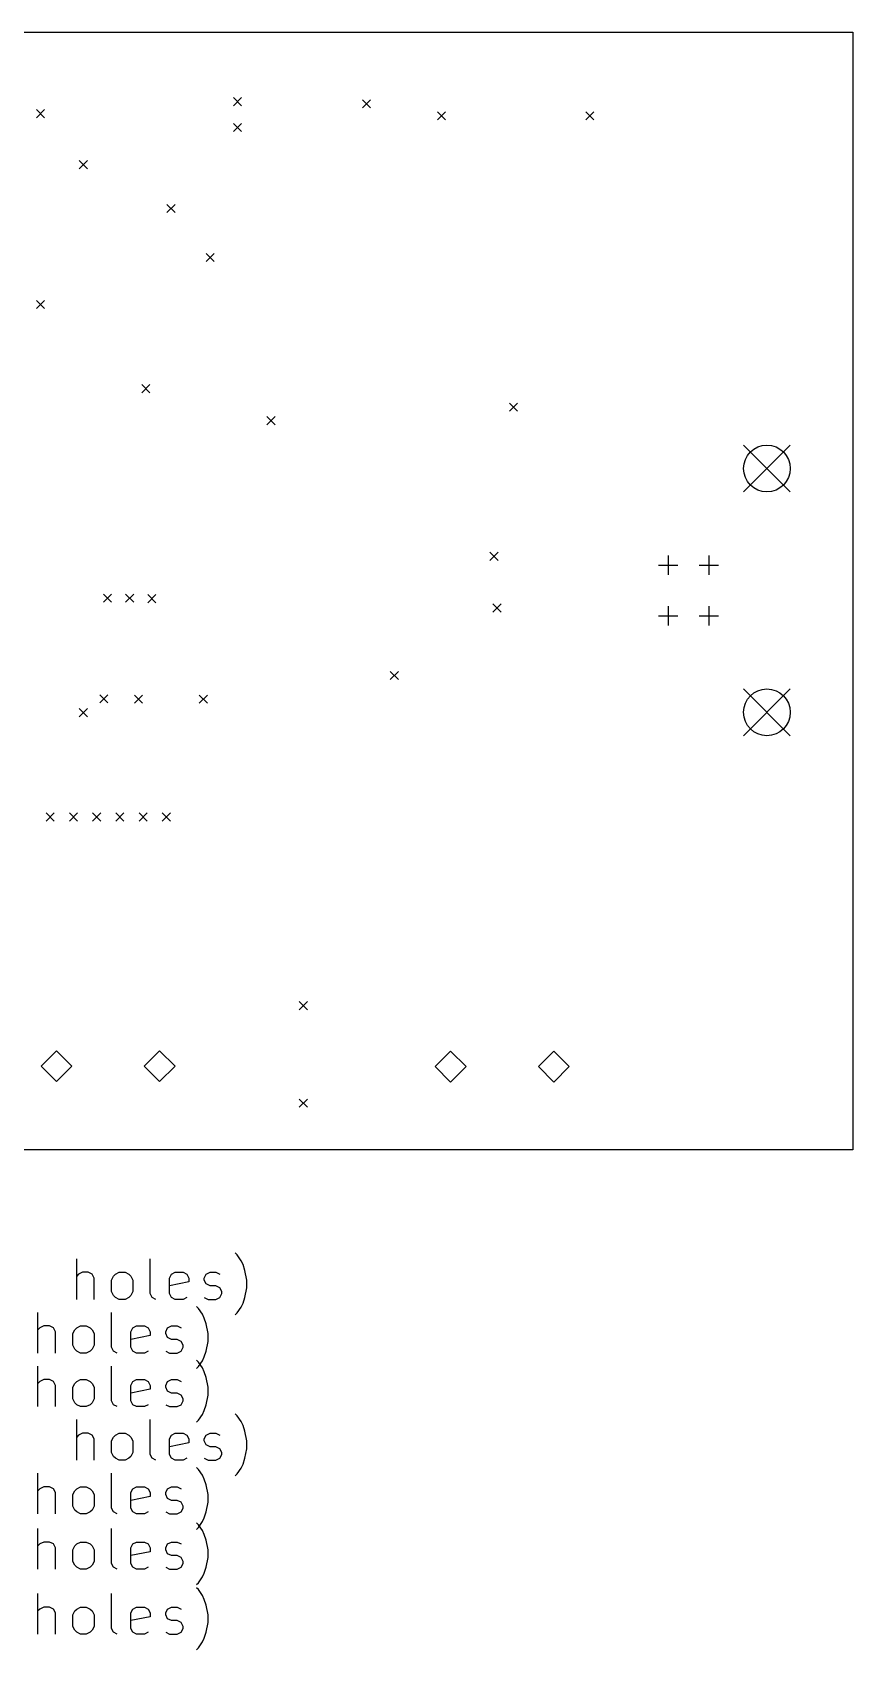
# Model space of a CAD drawing. Extents: x 4.24 to 7.47, y -5.89 to -2.76.
# Drawn here: x 5.88 to 7.47, y -5.894 to -2.76 of the extents above; entities that cross this region are included whole.
import ezdxf

# ---------------------------------------------------------------- set-up
doc = ezdxf.new("R2010")
doc.units = 0
doc.header["$MEASUREMENT"] = 0
doc.layers.add('BLACK', color=7, linetype='CONTINUOUS')

msp = doc.modelspace()

# ---------------------------------------------------------------- linework, layer by layer
at = {"layer": 'BLACK', "linetype": 'CONTINUOUS'}
for p, q in [((4.3207, -2.7595), (7.4703, -2.7595)), ((7.4703, -2.7595), (7.4703, -4.9249)), ((5.8882, -2.9091), (5.9039, -2.9249)), ((5.9039, -2.9091), (5.8882, -2.9249)), ((6.2701, -2.8861), (6.2859, -2.9019)), ((6.2859, -2.8861), (6.2701, -2.9019)), ((6.5201, -2.8901), (6.5359, -2.9059)), ((6.5359, -2.8901), (6.5201, -2.9059)), ((6.6654, -2.9134), (6.6811, -2.9291)), ((6.6811, -2.9134), (6.6654, -2.9291)), ((6.9528, -2.9134), (6.9685, -2.9291)), ((6.9685, -2.9134), (6.9528, -2.9291)), ((6.2701, -2.9361), (6.2859, -2.9519)), ((6.2859, -2.9361), (6.2701, -2.9519)), ((5.9711, -3.0081), (5.9869, -3.0239)), ((5.9869, -3.0081), (5.9711, -3.0239)), ((6.1411, -3.0931), (6.1569, -3.1089)), ((6.1569, -3.0931), (6.1411, -3.1089)), ((6.2171, -3.1881), (6.2329, -3.2039)), ((6.2329, -3.1881), (6.2171, -3.2039)), ((5.8881, -3.2791), (5.9039, -3.2949)), ((5.9039, -3.2791), (5.8881, -3.2949)), ((6.0925, -3.4421), (6.1083, -3.4579)), ((6.1083, -3.4421), (6.0925, -3.4579)), ((6.8051, -3.4781), (6.8209, -3.4939)), ((6.8209, -3.4781), (6.8051, -3.4939)), ((6.3351, -3.5041), (6.3509, -3.5199)), ((6.3509, -3.5041), (6.3351, -3.5199)), ((7.2588, -3.5595), (7.3494, -3.6501)), ((7.3494, -3.5595), (7.2588, -3.6501)), ((6.7671, -3.7671), (6.7829, -3.7829)), ((6.7829, -3.7671), (6.7671, -3.7829)), ((7.0941, -3.7918), (7.1315, -3.7918)), ((7.1128, -3.7731), (7.1128, -3.8105)), ((7.1728, -3.7918), (7.2102, -3.7918)), ((7.1915, -3.7731), (7.1915, -3.8105)), ((6.0181, -3.8481), (6.0339, -3.8639)), ((6.0339, -3.8481), (6.0181, -3.8639)), ((6.0611, -3.8481), (6.0769, -3.8639)), ((6.0769, -3.8481), (6.0611, -3.8639)), ((6.1041, -3.8491), (6.1199, -3.8649)), ((6.1199, -3.8491), (6.1041, -3.8649)), ((6.7731, -3.8671), (6.7889, -3.8829)), ((6.7889, -3.8671), (6.7731, -3.8829)), ((7.1128, -3.8715), (7.1128, -3.9089)), ((7.1915, -3.8715), (7.1915, -3.9089)), ((7.0941, -3.8902), (7.1315, -3.8902)), ((7.1728, -3.8902), (7.2102, -3.8902)), ((6.5741, -3.9981), (6.5899, -4.0139)), ((6.5899, -3.9981), (6.5741, -4.0139)), ((7.2588, -4.0319), (7.3494, -4.1225)), ((7.3494, -4.0319), (7.2588, -4.1225)), ((5.9711, -4.0701), (5.9869, -4.0859)), ((5.9869, -4.0701), (5.9711, -4.0859)), ((6.0111, -4.0431), (6.0269, -4.0589)), ((6.0269, -4.0431), (6.0111, -4.0589)), ((6.078, -4.0437), (6.0937, -4.0594)), ((6.0937, -4.0437), (6.078, -4.0594)), ((6.2039, -4.0441), (6.2197, -4.0598)), ((6.2197, -4.0441), (6.2039, -4.0598)), ((5.9071, -4.2721), (5.9229, -4.2879)), ((5.9229, -4.2721), (5.9071, -4.2879)), ((5.9521, -4.2721), (5.9679, -4.2879)), ((5.9679, -4.2721), (5.9521, -4.2879)), ((5.9971, -4.2721), (6.0129, -4.2879)), ((6.0129, -4.2721), (5.9971, -4.2879)), ((6.0421, -4.2721), (6.0579, -4.2879)), ((6.0579, -4.2721), (6.0421, -4.2879)), ((6.0871, -4.2721), (6.1029, -4.2879)), ((6.1029, -4.2721), (6.0871, -4.2879)), ((6.1321, -4.2721), (6.1479, -4.2879)), ((6.1479, -4.2721), (6.1321, -4.2879)), ((6.3976, -4.6378), (6.4134, -4.6535)), ((6.4134, -4.6378), (6.3976, -4.6535)), ((5.927, -4.7331), (5.8971, -4.763)), ((5.8971, -4.763), (5.927, -4.7929)), ((5.9569, -4.763), (5.927, -4.7331)), ((5.927, -4.7929), (5.9569, -4.763)), ((6.127, -4.7331), (6.0971, -4.763)), ((6.0971, -4.763), (6.127, -4.7929)), ((6.1569, -4.763), (6.127, -4.7331)), ((6.127, -4.7929), (6.1569, -4.763)), ((6.691, -4.7339), (6.6611, -4.7638)), ((6.6611, -4.7638), (6.691, -4.7937)), ((6.721, -4.7638), (6.691, -4.7339)), ((6.691, -4.7937), (6.721, -4.7638)), ((6.891, -4.7339), (6.8611, -4.7638)), ((6.8611, -4.7638), (6.891, -4.7937)), ((6.921, -4.7638), (6.891, -4.7339)), ((6.891, -4.7937), (6.921, -4.7638)), ((6.3976, -4.8268), (6.4134, -4.8425)), ((6.4134, -4.8268), (6.3976, -4.8425)), ((7.4703, -4.9249), (4.3207, -4.9249)), ((5.9662, -5.2149), (5.9662, -5.1361)), ((6.1087, -5.2036), (6.1087, -5.1361)), ((6.2774, -5.1286), (6.2736, -5.1249)), ((6.2849, -5.1399), (6.2774, -5.1286)), ((6.2886, -5.1474), (6.2849, -5.1399)), ((5.9699, -5.1661), (5.9662, -5.1699)), ((5.9774, -5.1624), (5.9699, -5.1661)), ((5.9887, -5.1624), (5.9774, -5.1624)), ((5.9962, -5.1661), (5.9887, -5.1624)), ((5.9999, -5.1736), (5.9962, -5.1661)), ((6.0337, -5.1774), (6.0374, -5.1699)), ((6.0374, -5.1699), (6.0412, -5.1661)), ((6.0412, -5.1661), (6.0487, -5.1624)), ((6.0487, -5.1624), (6.0599, -5.1624)), ((6.0599, -5.1624), (6.0674, -5.1661)), ((6.0674, -5.1661), (6.0712, -5.1699)), ((6.0712, -5.1699), (6.0749, -5.1774)), ((6.1462, -5.1736), (6.1499, -5.1661)), ((6.1499, -5.1661), (6.1574, -5.1624)), ((6.1574, -5.1624), (6.1724, -5.1624)), ((6.1724, -5.1624), (6.1799, -5.1661)), ((6.1799, -5.1661), (6.1836, -5.1736)), ((6.2136, -5.1736), (6.2174, -5.1661)), ((6.2174, -5.1661), (6.2249, -5.1624)), ((6.2249, -5.1624), (6.2361, -5.1624)), ((6.2361, -5.1624), (6.2436, -5.1661)), ((6.2924, -5.1586), (6.2886, -5.1474)), ((6.2961, -5.1774), (6.2924, -5.1586)), ((5.9999, -5.2149), (5.9999, -5.1736)), ((6.0337, -5.1999), (6.0337, -5.1774)), ((6.0374, -5.2074), (6.0337, -5.1999)), ((6.0749, -5.1999), (6.0712, -5.2074)), ((6.0749, -5.1774), (6.0749, -5.1999)), ((6.1462, -5.2036), (6.1462, -5.1736)), ((6.1836, -5.1811), (6.1462, -5.1886)), ((6.1836, -5.1736), (6.1836, -5.1811)), ((6.2136, -5.1774), (6.2136, -5.1736)), ((6.2174, -5.1849), (6.2136, -5.1774)), ((6.2249, -5.1886), (6.2174, -5.1849)), ((6.2361, -5.1886), (6.2249, -5.1886)), ((6.2436, -5.1924), (6.2361, -5.1886)), ((6.2474, -5.1999), (6.2436, -5.1924)), ((6.2474, -5.2036), (6.2474, -5.1999)), ((6.2924, -5.2111), (6.2961, -5.1924)), ((6.2961, -5.1924), (6.2961, -5.1774)), ((6.0412, -5.2111), (6.0374, -5.2074)), ((6.0487, -5.2149), (6.0412, -5.2111)), ((6.0599, -5.2149), (6.0487, -5.2149)), ((6.0674, -5.2111), (6.0599, -5.2149)), ((6.0712, -5.2074), (6.0674, -5.2111)), ((6.1124, -5.2111), (6.1087, -5.2036)), ((6.1199, -5.2149), (6.1124, -5.2111)), ((6.1499, -5.2111), (6.1462, -5.2036)), ((6.1574, -5.2149), (6.1499, -5.2111)), ((6.1724, -5.2149), (6.1574, -5.2149)), ((6.1799, -5.2111), (6.1724, -5.2149)), ((6.2024, -5.2326), (6.1986, -5.2288)), ((6.2099, -5.2438), (6.2024, -5.2326)), ((6.2136, -5.2111), (6.2211, -5.2149)), ((6.2211, -5.2149), (6.2361, -5.2149)), ((6.2361, -5.2149), (6.2436, -5.2111)), ((6.2436, -5.2111), (6.2474, -5.2036)), ((6.2774, -5.2411), (6.2849, -5.2299)), ((6.2849, -5.2299), (6.2886, -5.2224)), ((6.2886, -5.2224), (6.2924, -5.2111)), ((5.8912, -5.3188), (5.8912, -5.2401)), ((6.0337, -5.3075), (6.0337, -5.2401)), ((6.2136, -5.2513), (6.2099, -5.2438)), ((6.2174, -5.2625), (6.2136, -5.2513)), ((6.2211, -5.2813), (6.2174, -5.2625)), ((6.2736, -5.2449), (6.2774, -5.2411)), ((5.8949, -5.27), (5.8912, -5.2738)), ((5.9024, -5.2663), (5.8949, -5.27)), ((5.9137, -5.2663), (5.9024, -5.2663)), ((5.9212, -5.27), (5.9137, -5.2663)), ((5.9249, -5.2775), (5.9212, -5.27)), ((5.9249, -5.3188), (5.9249, -5.2775)), ((5.9587, -5.2813), (5.9624, -5.2738)), ((5.9587, -5.3038), (5.9587, -5.2813)), ((5.9624, -5.2738), (5.9662, -5.27)), ((5.9662, -5.27), (5.9737, -5.2663)), ((5.9737, -5.2663), (5.9849, -5.2663)), ((5.9849, -5.2663), (5.9924, -5.27)), ((5.9924, -5.27), (5.9962, -5.2738)), ((5.9962, -5.2738), (5.9999, -5.2813)), ((5.9999, -5.2813), (5.9999, -5.3038)), ((6.0712, -5.2775), (6.0749, -5.27)), ((6.0712, -5.3075), (6.0712, -5.2775)), ((6.1087, -5.285), (6.0712, -5.2925)), ((6.0749, -5.27), (6.0824, -5.2663)), ((6.0824, -5.2663), (6.0974, -5.2663)), ((6.0974, -5.2663), (6.1049, -5.27)), ((6.1049, -5.27), (6.1087, -5.2775)), ((6.1087, -5.2775), (6.1087, -5.285)), ((6.1387, -5.2775), (6.1424, -5.27)), ((6.1387, -5.2813), (6.1387, -5.2775)), ((6.1424, -5.2888), (6.1387, -5.2813)), ((6.1424, -5.27), (6.1499, -5.2663)), ((6.1499, -5.2925), (6.1424, -5.2888)), ((6.1499, -5.2663), (6.1612, -5.2663)), ((6.1612, -5.2925), (6.1499, -5.2925)), ((6.1612, -5.2663), (6.1687, -5.27)), ((6.1687, -5.2963), (6.1612, -5.2925)), ((6.1724, -5.3038), (6.1687, -5.2963)), ((6.2174, -5.315), (6.2211, -5.2963)), ((6.2211, -5.2963), (6.2211, -5.2813)), ((5.9624, -5.3113), (5.9587, -5.3038)), ((5.9662, -5.315), (5.9624, -5.3113)), ((5.9737, -5.3188), (5.9662, -5.315)), ((5.9849, -5.3188), (5.9737, -5.3188)), ((5.9924, -5.315), (5.9849, -5.3188)), ((5.9962, -5.3113), (5.9924, -5.315)), ((5.9999, -5.3038), (5.9962, -5.3113)), ((6.0374, -5.315), (6.0337, -5.3075)), ((6.0449, -5.3188), (6.0374, -5.315)), ((6.0749, -5.315), (6.0712, -5.3075)), ((6.0824, -5.3188), (6.0749, -5.315)), ((6.0974, -5.3188), (6.0824, -5.3188)), ((6.1049, -5.315), (6.0974, -5.3188)), ((6.1387, -5.315), (6.1462, -5.3188)), ((6.1462, -5.3188), (6.1612, -5.3188)), ((6.1612, -5.3188), (6.1687, -5.315)), ((6.1687, -5.315), (6.1724, -5.3075)), ((6.1724, -5.3075), (6.1724, -5.3038)), ((6.2099, -5.3338), (6.2136, -5.3263)), ((6.2136, -5.3263), (6.2174, -5.315)), ((5.8912, -5.4227), (5.8912, -5.344)), ((6.0337, -5.4115), (6.0337, -5.344)), ((6.2024, -5.3365), (6.1986, -5.3327)), ((6.1986, -5.3488), (6.2024, -5.345)), ((6.2024, -5.345), (6.2099, -5.3338)), ((6.2099, -5.3477), (6.2024, -5.3365)), ((6.2136, -5.3552), (6.2099, -5.3477)), ((6.2174, -5.3665), (6.2136, -5.3552)), ((5.8949, -5.374), (5.8912, -5.3777)), ((5.9024, -5.3702), (5.8949, -5.374)), ((5.9137, -5.3702), (5.9024, -5.3702)), ((5.9212, -5.374), (5.9137, -5.3702)), ((5.9249, -5.3815), (5.9212, -5.374)), ((5.9249, -5.4227), (5.9249, -5.3815)), ((5.9587, -5.3852), (5.9624, -5.3777)), ((5.9587, -5.4077), (5.9587, -5.3852)), ((5.9624, -5.3777), (5.9662, -5.374)), ((5.9662, -5.374), (5.9737, -5.3702)), ((5.9737, -5.3702), (5.9849, -5.3702)), ((5.9849, -5.3702), (5.9924, -5.374)), ((5.9924, -5.374), (5.9962, -5.3777)), ((5.9962, -5.3777), (5.9999, -5.3852)), ((5.9999, -5.3852), (5.9999, -5.4077)), ((6.0712, -5.3815), (6.0749, -5.374)), ((6.0712, -5.4115), (6.0712, -5.3815)), ((6.1087, -5.389), (6.0712, -5.3965)), ((6.0749, -5.374), (6.0824, -5.3702)), ((6.0824, -5.3702), (6.0974, -5.3702)), ((6.0974, -5.3702), (6.1049, -5.374)), ((6.1049, -5.374), (6.1087, -5.3815)), ((6.1087, -5.3815), (6.1087, -5.389)), ((6.1387, -5.3815), (6.1424, -5.374)), ((6.1387, -5.3852), (6.1387, -5.3815)), ((6.1424, -5.3927), (6.1387, -5.3852)), ((6.1424, -5.374), (6.1499, -5.3702)), ((6.1499, -5.3702), (6.1612, -5.3702)), ((6.1612, -5.3702), (6.1687, -5.374)), ((6.2211, -5.3852), (6.2174, -5.3665)), ((6.2211, -5.4002), (6.2211, -5.3852)), ((5.9624, -5.4152), (5.9587, -5.4077)), ((5.9662, -5.419), (5.9624, -5.4152)), ((5.9737, -5.4227), (5.9662, -5.419)), ((5.9924, -5.419), (5.9849, -5.4227)), ((5.9962, -5.4152), (5.9924, -5.419)), ((5.9999, -5.4077), (5.9962, -5.4152)), ((6.0374, -5.419), (6.0337, -5.4115)), ((6.0449, -5.4227), (6.0374, -5.419)), ((6.0749, -5.419), (6.0712, -5.4115)), ((6.0824, -5.4227), (6.0749, -5.419)), ((6.1049, -5.419), (6.0974, -5.4227)), ((6.1387, -5.419), (6.1462, -5.4227)), ((6.1499, -5.3965), (6.1424, -5.3927)), ((6.1612, -5.3965), (6.1499, -5.3965)), ((6.1687, -5.4002), (6.1612, -5.3965)), ((6.1612, -5.4227), (6.1687, -5.419)), ((6.1724, -5.4077), (6.1687, -5.4002)), ((6.1687, -5.419), (6.1724, -5.4115)), ((6.1724, -5.4115), (6.1724, -5.4077)), ((6.2136, -5.4302), (6.2174, -5.419)), ((6.2174, -5.419), (6.2211, -5.4002)), ((5.9662, -5.5267), (5.9662, -5.4479)), ((5.9849, -5.4227), (5.9737, -5.4227)), ((6.0974, -5.4227), (6.0824, -5.4227)), ((6.1087, -5.5154), (6.1087, -5.4479)), ((6.1462, -5.4227), (6.1612, -5.4227)), ((6.1986, -5.4527), (6.2024, -5.449)), ((6.2024, -5.449), (6.2099, -5.4377)), ((6.2099, -5.4377), (6.2136, -5.4302)), ((6.2774, -5.4404), (6.2736, -5.4367)), ((6.2849, -5.4517), (6.2774, -5.4404)), ((6.2886, -5.4592), (6.2849, -5.4517)), ((5.9699, -5.4779), (5.9662, -5.4817)), ((5.9774, -5.4742), (5.9699, -5.4779)), ((5.9887, -5.4742), (5.9774, -5.4742)), ((5.9962, -5.4779), (5.9887, -5.4742)), ((5.9999, -5.4854), (5.9962, -5.4779)), ((6.0337, -5.4892), (6.0374, -5.4817)), ((6.0374, -5.4817), (6.0412, -5.4779)), ((6.0412, -5.4779), (6.0487, -5.4742)), ((6.0487, -5.4742), (6.0599, -5.4742)), ((6.0599, -5.4742), (6.0674, -5.4779)), ((6.0674, -5.4779), (6.0712, -5.4817)), ((6.0712, -5.4817), (6.0749, -5.4892)), ((6.1462, -5.4854), (6.1499, -5.4779)), ((6.1499, -5.4779), (6.1574, -5.4742)), ((6.1574, -5.4742), (6.1724, -5.4742)), ((6.1724, -5.4742), (6.1799, -5.4779)), ((6.1799, -5.4779), (6.1836, -5.4854)), ((6.2136, -5.4854), (6.2174, -5.4779)), ((6.2174, -5.4779), (6.2249, -5.4742)), ((6.2249, -5.4742), (6.2361, -5.4742)), ((6.2361, -5.4742), (6.2436, -5.4779)), ((6.2924, -5.4704), (6.2886, -5.4592)), ((6.2961, -5.4892), (6.2924, -5.4704)), ((5.9999, -5.5267), (5.9999, -5.4854)), ((6.0337, -5.5117), (6.0337, -5.4892)), ((6.0374, -5.5192), (6.0337, -5.5117)), ((6.0749, -5.5117), (6.0712, -5.5192)), ((6.0749, -5.4892), (6.0749, -5.5117)), ((6.1124, -5.5229), (6.1087, -5.5154)), ((6.1462, -5.5154), (6.1462, -5.4854)), ((6.1836, -5.4929), (6.1462, -5.5004)), ((6.1499, -5.5229), (6.1462, -5.5154)), ((6.1836, -5.4854), (6.1836, -5.4929)), ((6.2136, -5.4892), (6.2136, -5.4854)), ((6.2174, -5.4967), (6.2136, -5.4892)), ((6.2249, -5.5004), (6.2174, -5.4967)), ((6.2361, -5.5004), (6.2249, -5.5004)), ((6.2436, -5.5042), (6.2361, -5.5004)), ((6.2474, -5.5117), (6.2436, -5.5042)), ((6.2436, -5.5229), (6.2474, -5.5154)), ((6.2474, -5.5154), (6.2474, -5.5117)), ((6.2924, -5.5229), (6.2961, -5.5042)), ((6.2961, -5.5042), (6.2961, -5.4892)), ((6.0412, -5.5229), (6.0374, -5.5192)), ((6.0487, -5.5267), (6.0412, -5.5229)), ((6.0599, -5.5267), (6.0487, -5.5267)), ((6.0674, -5.5229), (6.0599, -5.5267)), ((6.0712, -5.5192), (6.0674, -5.5229)), ((6.1199, -5.5267), (6.1124, -5.5229)), ((6.1574, -5.5267), (6.1499, -5.5229)), ((6.1724, -5.5267), (6.1574, -5.5267)), ((6.1799, -5.5229), (6.1724, -5.5267)), ((6.2024, -5.5444), (6.1986, -5.5406)), ((6.2099, -5.5556), (6.2024, -5.5444)), ((6.2136, -5.5229), (6.2211, -5.5267)), ((6.2211, -5.5267), (6.2361, -5.5267)), ((6.2361, -5.5267), (6.2436, -5.5229)), ((6.2774, -5.5529), (6.2849, -5.5417)), ((6.2849, -5.5417), (6.2886, -5.5342)), ((6.2886, -5.5342), (6.2924, -5.5229)), ((5.8912, -5.6306), (5.8912, -5.5519)), ((5.9024, -5.5781), (5.8949, -5.5819)), ((5.9137, -5.5781), (5.9024, -5.5781)), ((5.9212, -5.5819), (5.9137, -5.5781)), ((5.9662, -5.5819), (5.9737, -5.5781)), ((5.9737, -5.5781), (5.9849, -5.5781)), ((5.9849, -5.5781), (5.9924, -5.5819)), ((6.0337, -5.6194), (6.0337, -5.5519)), ((6.0749, -5.5819), (6.0824, -5.5781)), ((6.0824, -5.5781), (6.0974, -5.5781)), ((6.0974, -5.5781), (6.1049, -5.5819)), ((6.1424, -5.5819), (6.1499, -5.5781)), ((6.1499, -5.5781), (6.1612, -5.5781)), ((6.1612, -5.5781), (6.1687, -5.5819)), ((6.2136, -5.5631), (6.2099, -5.5556)), ((6.2174, -5.5744), (6.2136, -5.5631)), ((6.2211, -5.5931), (6.2174, -5.5744)), ((6.2736, -5.5567), (6.2774, -5.5529)), ((5.8949, -5.5819), (5.8912, -5.5856)), ((5.9249, -5.5894), (5.9212, -5.5819)), ((5.9249, -5.6306), (5.9249, -5.5894)), ((5.9587, -5.5931), (5.9624, -5.5856)), ((5.9587, -5.6156), (5.9587, -5.5931)), ((5.9624, -5.5856), (5.9662, -5.5819)), ((5.9924, -5.5819), (5.9962, -5.5856)), ((5.9962, -5.5856), (5.9999, -5.5931)), ((5.9999, -5.5931), (5.9999, -5.6156)), ((6.0712, -5.5894), (6.0749, -5.5819)), ((6.0712, -5.6194), (6.0712, -5.5894)), ((6.1087, -5.5969), (6.0712, -5.6044)), ((6.1049, -5.5819), (6.1087, -5.5894)), ((6.1087, -5.5894), (6.1087, -5.5969)), ((6.1387, -5.5894), (6.1424, -5.5819)), ((6.1387, -5.5931), (6.1387, -5.5894)), ((6.1424, -5.6006), (6.1387, -5.5931)), ((6.1499, -5.6044), (6.1424, -5.6006)), ((6.1612, -5.6044), (6.1499, -5.6044)), ((6.1687, -5.6081), (6.1612, -5.6044)), ((6.1724, -5.6156), (6.1687, -5.6081)), ((6.2174, -5.6269), (6.2211, -5.6081)), ((6.2211, -5.6081), (6.2211, -5.5931)), ((5.9624, -5.6231), (5.9587, -5.6156)), ((5.9662, -5.6269), (5.9624, -5.6231)), ((5.9737, -5.6306), (5.9662, -5.6269)), ((5.9849, -5.6306), (5.9737, -5.6306)), ((5.9924, -5.6269), (5.9849, -5.6306)), ((5.9962, -5.6231), (5.9924, -5.6269)), ((5.9999, -5.6156), (5.9962, -5.6231)), ((6.0374, -5.6269), (6.0337, -5.6194)), ((6.0449, -5.6306), (6.0374, -5.6269)), ((6.0749, -5.6269), (6.0712, -5.6194)), ((6.0824, -5.6306), (6.0749, -5.6269)), ((6.0974, -5.6306), (6.0824, -5.6306)), ((6.1049, -5.6269), (6.0974, -5.6306)), ((6.1387, -5.6269), (6.1462, -5.6306)), ((6.1462, -5.6306), (6.1612, -5.6306)), ((6.1612, -5.6306), (6.1687, -5.6269)), ((6.1687, -5.6269), (6.1724, -5.6194)), ((6.1724, -5.6194), (6.1724, -5.6156)), ((6.2099, -5.6456), (6.2136, -5.6381)), ((6.2136, -5.6381), (6.2174, -5.6269)), ((5.8912, -5.7377), (5.8912, -5.659)), ((6.0337, -5.7264), (6.0337, -5.659)), ((6.2024, -5.6515), (6.1986, -5.6477)), ((6.1986, -5.6606), (6.2024, -5.6569)), ((6.2024, -5.6569), (6.2099, -5.6456)), ((6.2099, -5.6627), (6.2024, -5.6515)), ((6.2136, -5.6702), (6.2099, -5.6627)), ((6.2174, -5.6814), (6.2136, -5.6702)), ((5.8949, -5.6889), (5.8912, -5.6927)), ((5.9024, -5.6852), (5.8949, -5.6889)), ((5.9137, -5.6852), (5.9024, -5.6852)), ((5.9212, -5.6889), (5.9137, -5.6852)), ((5.9249, -5.6964), (5.9212, -5.6889)), ((5.9249, -5.7377), (5.9249, -5.6964)), ((5.9587, -5.7002), (5.9624, -5.6927)), ((5.9587, -5.7227), (5.9587, -5.7002)), ((5.9624, -5.6927), (5.9662, -5.6889)), ((5.9662, -5.6889), (5.9737, -5.6852)), ((5.9737, -5.6852), (5.9849, -5.6852)), ((5.9849, -5.6852), (5.9924, -5.6889)), ((5.9924, -5.6889), (5.9962, -5.6927)), ((5.9962, -5.6927), (5.9999, -5.7002)), ((5.9999, -5.7002), (5.9999, -5.7227)), ((6.0712, -5.6964), (6.0749, -5.6889)), ((6.0712, -5.7264), (6.0712, -5.6964)), ((6.1087, -5.7039), (6.0712, -5.7114)), ((6.0749, -5.6889), (6.0824, -5.6852)), ((6.0824, -5.6852), (6.0974, -5.6852)), ((6.0974, -5.6852), (6.1049, -5.6889)), ((6.1049, -5.6889), (6.1087, -5.6964)), ((6.1087, -5.6964), (6.1087, -5.7039)), ((6.1387, -5.6964), (6.1424, -5.6889)), ((6.1387, -5.7002), (6.1387, -5.6964)), ((6.1424, -5.7077), (6.1387, -5.7002)), ((6.1424, -5.6889), (6.1499, -5.6852)), ((6.1499, -5.6852), (6.1612, -5.6852)), ((6.1612, -5.6852), (6.1687, -5.6889)), ((6.2211, -5.7002), (6.2174, -5.6814)), ((6.2211, -5.7152), (6.2211, -5.7002)), ((5.9624, -5.7302), (5.9587, -5.7227)), ((5.9662, -5.7339), (5.9624, -5.7302)), ((5.9737, -5.7377), (5.9662, -5.7339)), ((5.9924, -5.7339), (5.9849, -5.7377)), ((5.9962, -5.7302), (5.9924, -5.7339)), ((5.9999, -5.7227), (5.9962, -5.7302)), ((6.0374, -5.7339), (6.0337, -5.7264)), ((6.0449, -5.7377), (6.0374, -5.7339)), ((6.0749, -5.7339), (6.0712, -5.7264)), ((6.0824, -5.7377), (6.0749, -5.7339)), ((6.1049, -5.7339), (6.0974, -5.7377)), ((6.1387, -5.7339), (6.1462, -5.7377)), ((6.1499, -5.7114), (6.1424, -5.7077)), ((6.1612, -5.7114), (6.1499, -5.7114)), ((6.1687, -5.7152), (6.1612, -5.7114)), ((6.1612, -5.7377), (6.1687, -5.7339)), ((6.1724, -5.7227), (6.1687, -5.7152)), ((6.1687, -5.7339), (6.1724, -5.7264)), ((6.1724, -5.7264), (6.1724, -5.7227)), ((6.2136, -5.7452), (6.2174, -5.7339)), ((6.2174, -5.7339), (6.2211, -5.7152)), ((5.9849, -5.7377), (5.9737, -5.7377)), ((6.0974, -5.7377), (6.0824, -5.7377)), ((6.1462, -5.7377), (6.1612, -5.7377)), ((6.1986, -5.7677), (6.2024, -5.7639)), ((6.2024, -5.7639), (6.2099, -5.7527)), ((6.2099, -5.7527), (6.2136, -5.7452)), ((5.8912, -5.8637), (5.8912, -5.7849)), ((6.0337, -5.8524), (6.0337, -5.7849)), ((6.2024, -5.7774), (6.1986, -5.7737)), ((6.2099, -5.7887), (6.2024, -5.7774)), ((6.2136, -5.7962), (6.2099, -5.7887)), ((6.2174, -5.8074), (6.2136, -5.7962)), ((5.8949, -5.8149), (5.8912, -5.8187)), ((5.9024, -5.8112), (5.8949, -5.8149)), ((5.9137, -5.8112), (5.9024, -5.8112)), ((5.9212, -5.8149), (5.9137, -5.8112)), ((5.9249, -5.8224), (5.9212, -5.8149)), ((5.9249, -5.8637), (5.9249, -5.8224)), ((5.9587, -5.8262), (5.9624, -5.8187)), ((5.9587, -5.8487), (5.9587, -5.8262)), ((5.9624, -5.8187), (5.9662, -5.8149)), ((5.9662, -5.8149), (5.9737, -5.8112)), ((5.9737, -5.8112), (5.9849, -5.8112)), ((5.9849, -5.8112), (5.9924, -5.8149)), ((5.9924, -5.8149), (5.9962, -5.8187)), ((5.9962, -5.8187), (5.9999, -5.8262)), ((5.9999, -5.8262), (5.9999, -5.8487)), ((6.0712, -5.8224), (6.0749, -5.8149)), ((6.0712, -5.8524), (6.0712, -5.8224)), ((6.0749, -5.8149), (6.0824, -5.8112)), ((6.0824, -5.8112), (6.0974, -5.8112)), ((6.0974, -5.8112), (6.1049, -5.8149)), ((6.1049, -5.8149), (6.1087, -5.8224)), ((6.1087, -5.8224), (6.1087, -5.8299)), ((6.1387, -5.8224), (6.1424, -5.8149)), ((6.1387, -5.8262), (6.1387, -5.8224)), ((6.1424, -5.8337), (6.1387, -5.8262)), ((6.1424, -5.8149), (6.1499, -5.8112)), ((6.1499, -5.8112), (6.1612, -5.8112)), ((6.1612, -5.8112), (6.1687, -5.8149)), ((6.2211, -5.8262), (6.2174, -5.8074)), ((6.2211, -5.8412), (6.2211, -5.8262)), ((5.9624, -5.8562), (5.9587, -5.8487)), ((5.9662, -5.8599), (5.9624, -5.8562)), ((5.9737, -5.8637), (5.9662, -5.8599)), ((5.9924, -5.8599), (5.9849, -5.8637)), ((5.9962, -5.8562), (5.9924, -5.8599)), ((5.9999, -5.8487), (5.9962, -5.8562)), ((6.0374, -5.8599), (6.0337, -5.8524)), ((6.0449, -5.8637), (6.0374, -5.8599)), ((6.1087, -5.8299), (6.0712, -5.8374)), ((6.0749, -5.8599), (6.0712, -5.8524)), ((6.0824, -5.8637), (6.0749, -5.8599)), ((6.1049, -5.8599), (6.0974, -5.8637)), ((6.1387, -5.8599), (6.1462, -5.8637)), ((6.1499, -5.8374), (6.1424, -5.8337)), ((6.1612, -5.8374), (6.1499, -5.8374)), ((6.1687, -5.8412), (6.1612, -5.8374)), ((6.1612, -5.8637), (6.1687, -5.8599)), ((6.1724, -5.8487), (6.1687, -5.8412)), ((6.1687, -5.8599), (6.1724, -5.8524)), ((6.1724, -5.8524), (6.1724, -5.8487)), ((6.2136, -5.8712), (6.2174, -5.8599)), ((6.2174, -5.8599), (6.2211, -5.8412)), ((5.9849, -5.8637), (5.9737, -5.8637)), ((6.0974, -5.8637), (6.0824, -5.8637)), ((6.1462, -5.8637), (6.1612, -5.8637)), ((6.1986, -5.8937), (6.2024, -5.8899)), ((6.2024, -5.8899), (6.2099, -5.8787)), ((6.2099, -5.8787), (6.2136, -5.8712))]:
    msp.add_line(p, q, dxfattribs=at)
at = {"layer": 'BLACK'}
for centre in [(7.3041, -3.6048), (7.3041, -4.0772)]:
    msp.add_circle(centre, 0.0453, dxfattribs=at)

doc.saveas('drawing.dxf')
